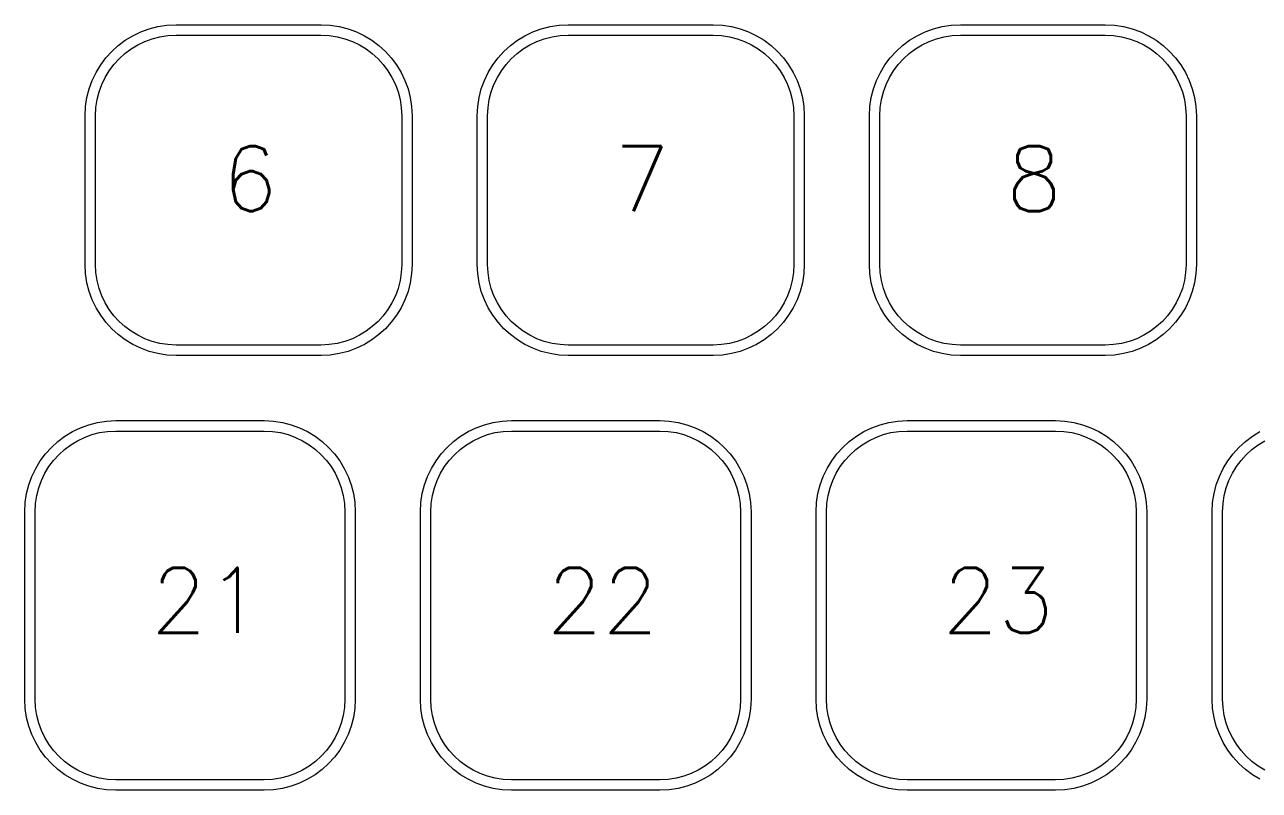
# Model space of a CAD drawing. Header units: millimetres. Extents: x 1461 to 1900, y 363 to 677.
# Drawn here: x 1660.39 to 1707.81, y 604.51 to 633.92 of the extents above; entities that cross this region are included whole.
import ezdxf

# ---------------------------------------------------------------- set-up
doc = ezdxf.new("R2010")
doc.units = ezdxf.units.MM
doc.styles.get("Standard").update_dxf_attribs({"font": 'txt', "bigfont": 'gbcbig.shx'})

msp = doc.modelspace()

# ---------------------------------------------------------------- linework, layer by layer
at = {"color": 7, "lineweight": 0}
for p, q in [((1664.5419, 633.4942), (1664.8476, 633.6421)), ((1664.8476, 633.6421), (1665.1687, 633.7602)), ((1665.1687, 633.7602), (1665.5034, 633.8468)), ((1665.5034, 633.8468), (1665.8498, 633.9001)), ((1665.8498, 633.9001), (1666.2062, 633.9183)), ((1666.2062, 633.9183), (1671.7703, 633.9183)), ((1671.7703, 633.9183), (1672.1268, 633.9001)), ((1672.1268, 633.9001), (1672.4734, 633.8468)), ((1672.4734, 633.8468), (1672.8081, 633.7602)), ((1672.8081, 633.7602), (1673.1293, 633.6421)), ((1673.1293, 633.6421), (1673.4351, 633.4942)), ((1679.6055, 633.4942), (1679.9113, 633.6421)), ((1679.9113, 633.6421), (1680.2324, 633.7602)), ((1680.2324, 633.7602), (1680.567, 633.8468)), ((1680.567, 633.8468), (1680.9135, 633.9001)), ((1680.9135, 633.9001), (1681.2699, 633.9183)), ((1681.2699, 633.9183), (1686.8339, 633.9183)), ((1686.8339, 633.9183), (1687.1905, 633.9001)), ((1687.1905, 633.9001), (1687.5371, 633.8468)), ((1687.5371, 633.8468), (1687.8718, 633.7602)), ((1687.8718, 633.7602), (1688.193, 633.6421)), ((1688.193, 633.6421), (1688.4988, 633.4942)), ((1694.6692, 633.4942), (1694.9749, 633.6421)), ((1694.9749, 633.6421), (1695.296, 633.7602)), ((1695.296, 633.7602), (1695.6307, 633.8468)), ((1695.6307, 633.8468), (1695.9771, 633.9001)), ((1695.9771, 633.9001), (1696.3336, 633.9183)), ((1696.3336, 633.9183), (1701.8976, 633.9183)), ((1701.8976, 633.9183), (1702.2541, 633.9001)), ((1702.2541, 633.9001), (1702.6007, 633.8468)), ((1702.6007, 633.8468), (1702.9355, 633.7602)), ((1702.9355, 633.7602), (1703.2567, 633.6421)), ((1703.2567, 633.6421), (1703.5625, 633.4942)), ((1663.9837, 633.1164), (1664.2533, 633.3184)), ((1664.2533, 633.3184), (1664.5419, 633.4942)), ((1664.4743, 632.988), (1664.7299, 633.1435)), ((1664.7299, 633.1435), (1665.0007, 633.2742)), ((1665.0007, 633.2742), (1665.2854, 633.3786)), ((1665.2854, 633.3786), (1665.5822, 633.4551)), ((1665.5822, 633.4551), (1665.8896, 633.5021)), ((1665.8896, 633.5021), (1666.2061, 633.5182)), ((1666.2061, 633.5182), (1671.7701, 633.5182)), ((1671.7701, 633.5182), (1672.0867, 633.5021)), ((1672.0867, 633.5021), (1672.3942, 633.4551)), ((1672.3942, 633.4551), (1672.6911, 633.3786)), ((1672.6911, 633.3786), (1672.9758, 633.2742)), ((1672.9758, 633.2742), (1673.2468, 633.1435)), ((1673.2468, 633.1435), (1673.5024, 632.988)), ((1673.4351, 633.4942), (1673.7238, 633.3184)), ((1673.7238, 633.3184), (1673.9934, 633.1164)), ((1679.0474, 633.1164), (1679.317, 633.3184)), ((1679.317, 633.3184), (1679.6055, 633.4942)), ((1679.538, 632.988), (1679.7935, 633.1435)), ((1679.7935, 633.1435), (1680.0644, 633.2742)), ((1680.0644, 633.2742), (1680.3491, 633.3786)), ((1680.3491, 633.3786), (1680.6459, 633.4551)), ((1680.6459, 633.4551), (1680.9533, 633.5021)), ((1680.9533, 633.5021), (1681.2698, 633.5182)), ((1681.2698, 633.5182), (1686.8338, 633.5182)), ((1686.8338, 633.5182), (1687.1503, 633.5021)), ((1687.1503, 633.5021), (1687.4579, 633.4551)), ((1687.4579, 633.4551), (1687.7548, 633.3786)), ((1687.7548, 633.3786), (1688.0395, 633.2742)), ((1688.0395, 633.2742), (1688.3105, 633.1435)), ((1688.3105, 633.1435), (1688.5661, 632.988)), ((1688.4988, 633.4942), (1688.7874, 633.3184)), ((1688.7874, 633.3184), (1689.0571, 633.1164)), ((1694.111, 633.1164), (1694.3806, 633.3184)), ((1694.3806, 633.3184), (1694.6692, 633.4942)), ((1694.6016, 632.988), (1694.8572, 633.1435)), ((1694.8572, 633.1435), (1695.1281, 633.2742)), ((1695.1281, 633.2742), (1695.4127, 633.3786)), ((1695.4127, 633.3786), (1695.7096, 633.4551)), ((1695.7096, 633.4551), (1696.017, 633.5021)), ((1696.017, 633.5021), (1696.3335, 633.5182)), ((1696.3335, 633.5182), (1701.8975, 633.5182)), ((1701.8975, 633.5182), (1702.214, 633.5021)), ((1702.214, 633.5021), (1702.5215, 633.4551)), ((1702.5215, 633.4551), (1702.8184, 633.3786)), ((1702.8184, 633.3786), (1703.1032, 633.2742)), ((1703.1032, 633.2742), (1703.3741, 633.1435)), ((1703.3741, 633.1435), (1703.6298, 632.988)), ((1703.5625, 633.4942), (1703.8511, 633.3184)), ((1703.8511, 633.3184), (1704.1207, 633.1164)), ((1663.5085, 632.6412), (1663.7348, 632.8901)), ((1663.7348, 632.8901), (1663.9837, 633.1164)), ((1664.0154, 632.6092), (1664.2356, 632.8094)), ((1664.2356, 632.8094), (1664.4743, 632.988)), ((1673.5024, 632.988), (1673.7412, 632.8094)), ((1673.7412, 632.8094), (1673.9615, 632.6092)), ((1673.9934, 633.1164), (1674.2423, 632.8901)), ((1674.2423, 632.8901), (1674.4686, 632.6412)), ((1678.5722, 632.6412), (1678.7985, 632.8901)), ((1678.7985, 632.8901), (1679.0474, 633.1164)), ((1679.0791, 632.6092), (1679.2993, 632.8094)), ((1679.2993, 632.8094), (1679.538, 632.988)), ((1688.5661, 632.988), (1688.8049, 632.8094)), ((1688.8049, 632.8094), (1689.0252, 632.6092)), ((1689.0571, 633.1164), (1689.306, 632.8901)), ((1689.306, 632.8901), (1689.5323, 632.6412)), ((1693.6358, 632.6412), (1693.8621, 632.8901)), ((1693.8621, 632.8901), (1694.111, 633.1164)), ((1694.1428, 632.6092), (1694.363, 632.8094)), ((1694.363, 632.8094), (1694.6016, 632.988)), ((1703.6298, 632.988), (1703.8686, 632.8094)), ((1703.8686, 632.8094), (1704.0888, 632.6092)), ((1704.1207, 633.1164), (1704.3696, 632.8901)), ((1704.3696, 632.8901), (1704.596, 632.6412)), ((1663.1308, 632.083), (1663.3066, 632.3716)), ((1663.3066, 632.3716), (1663.5085, 632.6412)), ((1663.6366, 632.1503), (1663.8152, 632.389)), ((1663.8152, 632.389), (1664.0154, 632.6092)), ((1673.9615, 632.6092), (1674.1617, 632.389)), ((1674.1617, 632.389), (1674.3404, 632.1503)), ((1674.4686, 632.6412), (1674.6706, 632.3716)), ((1674.6706, 632.3716), (1674.8464, 632.083)), ((1678.1944, 632.083), (1678.3702, 632.3716)), ((1678.3702, 632.3716), (1678.5722, 632.6412)), ((1678.7003, 632.1503), (1678.8789, 632.389)), ((1678.8789, 632.389), (1679.0791, 632.6092)), ((1689.0252, 632.6092), (1689.2254, 632.389)), ((1689.2254, 632.389), (1689.4041, 632.1503)), ((1689.5323, 632.6412), (1689.7343, 632.3716)), ((1689.7343, 632.3716), (1689.9101, 632.083)), ((1693.2581, 632.083), (1693.4339, 632.3716)), ((1693.4339, 632.3716), (1693.6358, 632.6412)), ((1693.764, 632.1503), (1693.9426, 632.389)), ((1693.9426, 632.389), (1694.1428, 632.6092)), ((1704.0888, 632.6092), (1704.2891, 632.389)), ((1704.2891, 632.389), (1704.4678, 632.1503)), ((1704.596, 632.6412), (1704.7979, 632.3716)), ((1704.7979, 632.3716), (1704.9738, 632.083)), ((1662.8647, 631.4561), (1662.9829, 631.7772)), ((1662.9829, 631.7772), (1663.1308, 632.083)), ((1663.3505, 631.6237), (1663.4812, 631.8947)), ((1663.4812, 631.8947), (1663.6366, 632.1503)), ((1674.3404, 632.1503), (1674.4959, 631.8947)), ((1674.4959, 631.8947), (1674.6266, 631.6237)), ((1674.8464, 632.083), (1674.9943, 631.7772)), ((1674.9943, 631.7772), (1675.1125, 631.4561)), ((1677.9284, 631.4561), (1678.0466, 631.7772)), ((1678.0466, 631.7772), (1678.1944, 632.083)), ((1678.4142, 631.6237), (1678.5449, 631.8947)), ((1678.5449, 631.8947), (1678.7003, 632.1503)), ((1689.4041, 632.1503), (1689.5596, 631.8947)), ((1689.5596, 631.8947), (1689.6903, 631.6237)), ((1689.9101, 632.083), (1690.058, 631.7772)), ((1690.058, 631.7772), (1690.1761, 631.4561)), ((1692.9921, 631.4561), (1693.1102, 631.7772)), ((1693.1102, 631.7772), (1693.2581, 632.083)), ((1693.4779, 631.6237), (1693.6086, 631.8947)), ((1693.6086, 631.8947), (1693.764, 632.1503)), ((1704.4678, 632.1503), (1704.6233, 631.8947)), ((1704.6233, 631.8947), (1704.754, 631.6237)), ((1704.9738, 632.083), (1705.1217, 631.7772)), ((1705.1217, 631.7772), (1705.2398, 631.4561)), ((1662.7781, 631.1214), (1662.8647, 631.4561)), ((1663.1697, 631.0422), (1663.2462, 631.3391)), ((1663.2462, 631.3391), (1663.3505, 631.6237)), ((1674.6266, 631.6237), (1674.731, 631.3391)), ((1674.731, 631.3391), (1674.8076, 631.0422)), ((1675.1125, 631.4561), (1675.1991, 631.1214)), ((1677.8418, 631.1214), (1677.9284, 631.4561)), ((1678.2334, 631.0422), (1678.3099, 631.3391)), ((1678.3099, 631.3391), (1678.4142, 631.6237)), ((1689.6903, 631.6237), (1689.7947, 631.3391)), ((1689.7947, 631.3391), (1689.8713, 631.0422)), ((1690.1761, 631.4561), (1690.2628, 631.1214)), ((1692.9055, 631.1214), (1692.9921, 631.4561)), ((1693.297, 631.0422), (1693.3735, 631.3391)), ((1693.3735, 631.3391), (1693.4779, 631.6237)), ((1704.754, 631.6237), (1704.8584, 631.3391)), ((1704.8584, 631.3391), (1704.9349, 631.0422)), ((1705.2398, 631.4561), (1705.3264, 631.1214)), ((1662.7067, 630.4184), (1662.7249, 630.7749)), ((1662.7249, 630.7749), (1662.7781, 631.1214)), ((1663.1226, 630.7348), (1663.1697, 631.0422)), ((1674.8076, 631.0422), (1674.8546, 630.7348)), ((1675.1991, 631.1214), (1675.2524, 630.7749)), ((1675.2524, 630.7749), (1675.2705, 630.4184)), ((1677.7704, 630.4184), (1677.7885, 630.7749)), ((1677.7885, 630.7749), (1677.8418, 631.1214)), ((1678.1863, 630.7348), (1678.2334, 631.0422)), ((1689.8713, 631.0422), (1689.9183, 630.7348)), ((1690.2628, 631.1214), (1690.316, 630.7749)), ((1690.316, 630.7749), (1690.3342, 630.4184)), ((1692.834, 630.4184), (1692.8522, 630.7749)), ((1692.8522, 630.7749), (1692.9055, 631.1214)), ((1693.25, 630.7348), (1693.297, 631.0422)), ((1704.9349, 631.0422), (1704.982, 630.7348)), ((1705.3264, 631.1214), (1705.3797, 630.7749)), ((1705.3797, 630.7749), (1705.3978, 630.4184)), ((1662.7067, 624.7125), (1662.7067, 630.4184)), ((1663.1066, 630.4183), (1663.1226, 630.7348)), ((1663.1066, 624.7125), (1663.1066, 630.4183)), ((1674.8546, 630.7348), (1674.8707, 630.4183)), ((1674.8707, 630.4183), (1674.8707, 624.7125)), ((1675.2705, 630.4184), (1675.2705, 624.7125)), ((1677.7704, 624.7125), (1677.7704, 630.4184)), ((1678.1703, 630.4183), (1678.1863, 630.7348)), ((1678.1703, 624.7125), (1678.1703, 630.4183)), ((1689.9183, 630.7348), (1689.9344, 630.4183)), ((1689.9344, 630.4183), (1689.9344, 624.7125)), ((1690.3342, 630.4184), (1690.3342, 624.7125)), ((1692.834, 624.7125), (1692.834, 630.4184)), ((1693.234, 630.4183), (1693.25, 630.7348)), ((1693.234, 624.7125), (1693.234, 630.4183)), ((1704.982, 630.7348), (1704.998, 630.4183)), ((1704.998, 630.4183), (1704.998, 624.7125)), ((1705.3978, 630.4184), (1705.3978, 624.7125)), ((1662.7249, 624.356), (1662.7067, 624.7125)), ((1663.1226, 624.396), (1663.1066, 624.7125)), ((1674.8707, 624.7125), (1674.8546, 624.396)), ((1675.2705, 624.7125), (1675.2524, 624.356)), ((1677.7885, 624.356), (1677.7704, 624.7125)), ((1678.1863, 624.396), (1678.1703, 624.7125)), ((1689.9344, 624.7125), (1689.9183, 624.396)), ((1690.3342, 624.7125), (1690.316, 624.356)), ((1692.8522, 624.356), (1692.834, 624.7125)), ((1693.25, 624.396), (1693.234, 624.7125)), ((1704.998, 624.7125), (1704.982, 624.396)), ((1705.3978, 624.7125), (1705.3797, 624.356)), ((1662.7781, 624.0095), (1662.7249, 624.356)), ((1663.1697, 624.0886), (1663.1226, 624.396)), ((1674.8546, 624.396), (1674.8076, 624.0886)), ((1675.2524, 624.356), (1675.1991, 624.0095)), ((1677.8418, 624.0095), (1677.7885, 624.356)), ((1678.2334, 624.0886), (1678.1863, 624.396)), ((1689.9183, 624.396), (1689.8713, 624.0886)), ((1690.316, 624.356), (1690.2628, 624.0095)), ((1692.9055, 624.0095), (1692.8522, 624.356)), ((1693.297, 624.0886), (1693.25, 624.396)), ((1704.982, 624.396), (1704.9349, 624.0886)), ((1705.3797, 624.356), (1705.3264, 624.0095)), ((1662.8647, 623.6748), (1662.7781, 624.0095)), ((1662.9829, 623.3537), (1662.8647, 623.6748)), ((1663.2462, 623.7917), (1663.1697, 624.0886)), ((1663.3505, 623.5071), (1663.2462, 623.7917)), ((1674.731, 623.7917), (1674.6266, 623.5071)), ((1674.8076, 624.0886), (1674.731, 623.7917)), ((1675.1125, 623.6748), (1674.9943, 623.3537)), ((1675.1991, 624.0095), (1675.1125, 623.6748)), ((1677.9284, 623.6748), (1677.8418, 624.0095)), ((1678.0466, 623.3537), (1677.9284, 623.6748)), ((1678.3099, 623.7917), (1678.2334, 624.0886)), ((1678.4142, 623.5071), (1678.3099, 623.7917)), ((1689.7947, 623.7917), (1689.6903, 623.5071)), ((1689.8713, 624.0886), (1689.7947, 623.7917)), ((1690.1761, 623.6748), (1690.058, 623.3537)), ((1690.2628, 624.0095), (1690.1761, 623.6748)), ((1692.9921, 623.6748), (1692.9055, 624.0095)), ((1693.1102, 623.3537), (1692.9921, 623.6748)), ((1693.3735, 623.7917), (1693.297, 624.0886)), ((1693.4779, 623.5071), (1693.3735, 623.7917)), ((1704.8584, 623.7917), (1704.754, 623.5071)), ((1704.9349, 624.0886), (1704.8584, 623.7917)), ((1705.2398, 623.6748), (1705.1217, 623.3537)), ((1705.3264, 624.0095), (1705.2398, 623.6748)), ((1663.1308, 623.0479), (1662.9829, 623.3537)), ((1663.4812, 623.2362), (1663.3505, 623.5071)), ((1663.6366, 622.9806), (1663.4812, 623.2362)), ((1674.4959, 623.2362), (1674.3404, 622.9806)), ((1674.6266, 623.5071), (1674.4959, 623.2362)), ((1674.9943, 623.3537), (1674.8464, 623.0479)), ((1678.1944, 623.0479), (1678.0466, 623.3537)), ((1678.5449, 623.2362), (1678.4142, 623.5071)), ((1678.7003, 622.9806), (1678.5449, 623.2362)), ((1689.5596, 623.2362), (1689.4041, 622.9806)), ((1689.6903, 623.5071), (1689.5596, 623.2362)), ((1690.058, 623.3537), (1689.9101, 623.0479)), ((1693.2581, 623.0479), (1693.1102, 623.3537)), ((1693.6086, 623.2362), (1693.4779, 623.5071)), ((1693.764, 622.9806), (1693.6086, 623.2362)), ((1704.6233, 623.2362), (1704.4678, 622.9806)), ((1704.754, 623.5071), (1704.6233, 623.2362)), ((1705.1217, 623.3537), (1704.9738, 623.0479)), ((1663.3066, 622.7593), (1663.1308, 623.0479)), ((1663.5085, 622.4897), (1663.3066, 622.7593)), ((1663.8152, 622.7419), (1663.6366, 622.9806)), ((1664.0154, 622.5216), (1663.8152, 622.7419)), ((1674.1617, 622.7419), (1673.9615, 622.5216)), ((1674.3404, 622.9806), (1674.1617, 622.7419)), ((1674.6706, 622.7593), (1674.4686, 622.4897)), ((1674.8464, 623.0479), (1674.6706, 622.7593)), ((1678.3702, 622.7593), (1678.1944, 623.0479)), ((1678.5722, 622.4897), (1678.3702, 622.7593)), ((1678.8789, 622.7419), (1678.7003, 622.9806)), ((1679.0791, 622.5216), (1678.8789, 622.7419)), ((1689.2254, 622.7419), (1689.0252, 622.5216)), ((1689.4041, 622.9806), (1689.2254, 622.7419)), ((1689.7343, 622.7593), (1689.5323, 622.4897)), ((1689.9101, 623.0479), (1689.7343, 622.7593)), ((1693.4339, 622.7593), (1693.2581, 623.0479)), ((1693.6358, 622.4897), (1693.4339, 622.7593)), ((1693.9426, 622.7419), (1693.764, 622.9806)), ((1694.1428, 622.5216), (1693.9426, 622.7419)), ((1704.2891, 622.7419), (1704.0888, 622.5216)), ((1704.4678, 622.9806), (1704.2891, 622.7419)), ((1704.7979, 622.7593), (1704.596, 622.4897)), ((1704.9738, 623.0479), (1704.7979, 622.7593)), ((1663.7348, 622.2408), (1663.5085, 622.4897)), ((1663.9837, 622.0145), (1663.7348, 622.2408)), ((1664.2356, 622.3214), (1664.0154, 622.5216)), ((1664.4743, 622.1428), (1664.2356, 622.3214)), ((1673.7412, 622.3214), (1673.5024, 622.1428)), ((1673.9615, 622.5216), (1673.7412, 622.3214)), ((1674.2423, 622.2408), (1673.9934, 622.0145)), ((1674.4686, 622.4897), (1674.2423, 622.2408)), ((1678.7985, 622.2408), (1678.5722, 622.4897)), ((1679.0474, 622.0145), (1678.7985, 622.2408)), ((1679.2993, 622.3214), (1679.0791, 622.5216)), ((1679.538, 622.1428), (1679.2993, 622.3214)), ((1688.8049, 622.3214), (1688.5661, 622.1428)), ((1689.0252, 622.5216), (1688.8049, 622.3214)), ((1689.306, 622.2408), (1689.0571, 622.0145)), ((1689.5323, 622.4897), (1689.306, 622.2408)), ((1693.8621, 622.2408), (1693.6358, 622.4897)), ((1694.111, 622.0145), (1693.8621, 622.2408)), ((1694.363, 622.3214), (1694.1428, 622.5216)), ((1694.6016, 622.1428), (1694.363, 622.3214)), ((1703.8686, 622.3214), (1703.6298, 622.1428)), ((1704.0888, 622.5216), (1703.8686, 622.3214)), ((1704.3696, 622.2408), (1704.1207, 622.0145)), ((1704.596, 622.4897), (1704.3696, 622.2408)), ((1664.2533, 621.8125), (1663.9837, 622.0145)), ((1664.5419, 621.6367), (1664.2533, 621.8125)), ((1664.7299, 621.9873), (1664.4743, 622.1428)), ((1665.0007, 621.8566), (1664.7299, 621.9873)), ((1665.2854, 621.7522), (1665.0007, 621.8566)), ((1665.5822, 621.6757), (1665.2854, 621.7522)), ((1672.6911, 621.7522), (1672.3942, 621.6757)), ((1672.9758, 621.8566), (1672.6911, 621.7522)), ((1673.2468, 621.9873), (1672.9758, 621.8566)), ((1673.5024, 622.1428), (1673.2468, 621.9873)), ((1673.7238, 621.8125), (1673.4351, 621.6367)), ((1673.9934, 622.0145), (1673.7238, 621.8125)), ((1679.317, 621.8125), (1679.0474, 622.0145)), ((1679.6055, 621.6367), (1679.317, 621.8125)), ((1679.7935, 621.9873), (1679.538, 622.1428)), ((1680.0644, 621.8566), (1679.7935, 621.9873)), ((1680.3491, 621.7522), (1680.0644, 621.8566)), ((1680.6459, 621.6757), (1680.3491, 621.7522)), ((1687.7548, 621.7522), (1687.4579, 621.6757)), ((1688.0395, 621.8566), (1687.7548, 621.7522)), ((1688.3105, 621.9873), (1688.0395, 621.8566)), ((1688.5661, 622.1428), (1688.3105, 621.9873)), ((1688.7874, 621.8125), (1688.4988, 621.6367)), ((1689.0571, 622.0145), (1688.7874, 621.8125)), ((1694.3806, 621.8125), (1694.111, 622.0145)), ((1694.6692, 621.6367), (1694.3806, 621.8125)), ((1694.8572, 621.9873), (1694.6016, 622.1428)), ((1695.1281, 621.8566), (1694.8572, 621.9873)), ((1695.4127, 621.7522), (1695.1281, 621.8566)), ((1695.7096, 621.6757), (1695.4127, 621.7522)), ((1702.8184, 621.7522), (1702.5215, 621.6757)), ((1703.1032, 621.8566), (1702.8184, 621.7522)), ((1703.3741, 621.9873), (1703.1032, 621.8566)), ((1703.6298, 622.1428), (1703.3741, 621.9873)), ((1703.8511, 621.8125), (1703.5625, 621.6367)), ((1704.1207, 622.0145), (1703.8511, 621.8125)), ((1664.8476, 621.4888), (1664.5419, 621.6367)), ((1665.1687, 621.3707), (1664.8476, 621.4888)), ((1665.5034, 621.2841), (1665.1687, 621.3707)), ((1665.8498, 621.2308), (1665.5034, 621.2841)), ((1665.8896, 621.6287), (1665.5822, 621.6757)), ((1666.2061, 621.6126), (1665.8896, 621.6287)), ((1671.7701, 621.6126), (1666.2061, 621.6126)), ((1672.0867, 621.6287), (1671.7701, 621.6126)), ((1672.3942, 621.6757), (1672.0867, 621.6287)), ((1672.4734, 621.2841), (1672.1268, 621.2308)), ((1672.8081, 621.3707), (1672.4734, 621.2841)), ((1673.1293, 621.4888), (1672.8081, 621.3707)), ((1673.4351, 621.6367), (1673.1293, 621.4888)), ((1679.9113, 621.4888), (1679.6055, 621.6367)), ((1680.2324, 621.3707), (1679.9113, 621.4888)), ((1680.567, 621.2841), (1680.2324, 621.3707)), ((1680.9135, 621.2308), (1680.567, 621.2841)), ((1680.9533, 621.6287), (1680.6459, 621.6757)), ((1681.2698, 621.6126), (1680.9533, 621.6287)), ((1686.8338, 621.6126), (1681.2698, 621.6126)), ((1687.1503, 621.6287), (1686.8338, 621.6126)), ((1687.4579, 621.6757), (1687.1503, 621.6287)), ((1687.5371, 621.2841), (1687.1905, 621.2308)), ((1687.8718, 621.3707), (1687.5371, 621.2841)), ((1688.193, 621.4888), (1687.8718, 621.3707)), ((1688.4988, 621.6367), (1688.193, 621.4888)), ((1694.9749, 621.4888), (1694.6692, 621.6367)), ((1695.296, 621.3707), (1694.9749, 621.4888)), ((1695.6307, 621.2841), (1695.296, 621.3707)), ((1695.9771, 621.2308), (1695.6307, 621.2841)), ((1696.017, 621.6287), (1695.7096, 621.6757)), ((1696.3335, 621.6126), (1696.017, 621.6287)), ((1701.8975, 621.6126), (1696.3335, 621.6126)), ((1702.214, 621.6287), (1701.8975, 621.6126)), ((1702.5215, 621.6757), (1702.214, 621.6287)), ((1702.6007, 621.2841), (1702.2541, 621.2308)), ((1702.9355, 621.3707), (1702.6007, 621.2841)), ((1703.2567, 621.4888), (1702.9355, 621.3707)), ((1703.5625, 621.6367), (1703.2567, 621.4888)), ((1666.2062, 621.2126), (1665.8498, 621.2308)), ((1671.7703, 621.2126), (1666.2062, 621.2126)), ((1672.1268, 621.2308), (1671.7703, 621.2126)), ((1681.2699, 621.2126), (1680.9135, 621.2308)), ((1686.8339, 621.2126), (1681.2699, 621.2126)), ((1687.1905, 621.2308), (1686.8339, 621.2126)), ((1696.3336, 621.2126), (1695.9771, 621.2308)), ((1701.8976, 621.2126), (1696.3336, 621.2126)), ((1702.2541, 621.2308), (1701.8976, 621.2126)), ((1662.2235, 618.2881), (1662.5292, 618.436)), ((1662.5292, 618.436), (1662.8504, 618.5542)), ((1662.8504, 618.5542), (1663.1851, 618.6408)), ((1663.1851, 618.6408), (1663.5316, 618.694)), ((1663.5316, 618.694), (1663.8881, 618.7122)), ((1663.8881, 618.7122), (1669.5879, 618.7122)), ((1669.5879, 618.7122), (1669.9444, 618.694)), ((1669.9444, 618.694), (1670.2909, 618.6408)), ((1670.2909, 618.6408), (1670.6257, 618.5542)), ((1670.6257, 618.5542), (1670.9468, 618.436)), ((1670.9468, 618.436), (1671.2526, 618.2881)), ((1677.4236, 618.2881), (1677.7294, 618.436)), ((1677.7294, 618.436), (1678.0505, 618.5542)), ((1678.0505, 618.5542), (1678.3852, 618.6408)), ((1678.3852, 618.6408), (1678.7317, 618.694)), ((1678.7317, 618.694), (1679.0882, 618.7122)), ((1679.0882, 618.7122), (1684.7881, 618.7122)), ((1684.7881, 618.7122), (1685.1446, 618.694)), ((1685.1446, 618.694), (1685.4911, 618.6408)), ((1685.4911, 618.6408), (1685.8258, 618.5542)), ((1685.8258, 618.5542), (1686.1469, 618.436)), ((1686.1469, 618.436), (1686.4527, 618.2881)), ((1692.623, 618.2881), (1692.9288, 618.436)), ((1692.9288, 618.436), (1693.2499, 618.5542)), ((1693.2499, 618.5542), (1693.5846, 618.6408)), ((1693.5846, 618.6408), (1693.9311, 618.694)), ((1693.9311, 618.694), (1694.2876, 618.7122)), ((1694.2876, 618.7122), (1699.9878, 618.7122)), ((1699.9878, 618.7122), (1700.3443, 618.694)), ((1700.3443, 618.694), (1700.6908, 618.6408)), ((1700.6908, 618.6408), (1701.0255, 618.5542)), ((1701.0255, 618.5542), (1701.3467, 618.436)), ((1701.3467, 618.436), (1701.6525, 618.2881)), ((1661.6652, 617.9103), (1661.9349, 618.1123)), ((1661.9349, 618.1123), (1662.2235, 618.2881)), ((1662.4117, 617.9374), (1662.6826, 618.0681)), ((1662.6826, 618.0681), (1662.9673, 618.1725)), ((1662.9673, 618.1725), (1663.2641, 618.249)), ((1663.2641, 618.249), (1663.5716, 618.2961)), ((1663.5716, 618.2961), (1663.8881, 618.3121)), ((1663.8881, 618.3121), (1669.5879, 618.3121)), ((1669.5879, 618.3121), (1669.9044, 618.2961)), ((1669.9044, 618.2961), (1670.2118, 618.249)), ((1670.2118, 618.249), (1670.5087, 618.1725)), ((1670.5087, 618.1725), (1670.7933, 618.0681)), ((1670.7933, 618.0681), (1671.0642, 617.9374)), ((1671.2526, 618.2881), (1671.5412, 618.1123)), ((1671.5412, 618.1123), (1671.8108, 617.9103)), ((1676.8654, 617.9103), (1677.135, 618.1123)), ((1677.135, 618.1123), (1677.4236, 618.2881)), ((1677.6118, 617.9374), (1677.8827, 618.0681)), ((1677.8827, 618.0681), (1678.1674, 618.1725)), ((1678.1674, 618.1725), (1678.4642, 618.249)), ((1678.4642, 618.249), (1678.7717, 618.2961)), ((1678.7717, 618.2961), (1679.0882, 618.3121)), ((1679.0882, 618.3121), (1684.788, 618.3121)), ((1684.788, 618.3121), (1685.1045, 618.2961)), ((1685.1045, 618.2961), (1685.4119, 618.249)), ((1685.4119, 618.249), (1685.7088, 618.1725)), ((1685.7088, 618.1725), (1685.9934, 618.0681)), ((1685.9934, 618.0681), (1686.2643, 617.9374)), ((1686.4527, 618.2881), (1686.7413, 618.1123)), ((1686.7413, 618.1123), (1687.0109, 617.9103)), ((1692.0648, 617.9103), (1692.3344, 618.1123)), ((1692.3344, 618.1123), (1692.623, 618.2881)), ((1692.8113, 617.9374), (1693.0822, 618.0681)), ((1693.0822, 618.0681), (1693.3668, 618.1725)), ((1693.3668, 618.1725), (1693.6637, 618.249)), ((1693.6637, 618.249), (1693.9711, 618.2961)), ((1693.9711, 618.2961), (1694.2876, 618.3121)), ((1694.2876, 618.3121), (1699.9878, 618.3121)), ((1699.9878, 618.3121), (1700.3043, 618.2961)), ((1700.3043, 618.2961), (1700.6117, 618.249)), ((1700.6117, 618.249), (1700.9086, 618.1725)), ((1700.9086, 618.1725), (1701.1932, 618.0681)), ((1701.1932, 618.0681), (1701.4641, 617.9374)), ((1701.6525, 618.2881), (1701.9411, 618.1123)), ((1701.9411, 618.1123), (1702.2107, 617.9103)), ((1707.2805, 617.9103), (1707.5501, 618.1123)), ((1707.5501, 618.1123), (1707.8387, 618.2881)), ((1661.1901, 617.4352), (1661.4164, 617.684)), ((1661.4164, 617.684), (1661.6652, 617.9103)), ((1661.6972, 617.4031), (1661.9174, 617.6034)), ((1661.9174, 617.6034), (1662.1561, 617.782)), ((1662.1561, 617.782), (1662.4117, 617.9374)), ((1671.0642, 617.9374), (1671.3198, 617.782)), ((1671.3198, 617.782), (1671.5585, 617.6034)), ((1671.5585, 617.6034), (1671.7788, 617.4031)), ((1671.8108, 617.9103), (1672.0597, 617.684)), ((1672.0597, 617.684), (1672.286, 617.4352)), ((1676.3902, 617.4352), (1676.6165, 617.684)), ((1676.6165, 617.684), (1676.8654, 617.9103)), ((1676.8973, 617.4031), (1677.1175, 617.6034)), ((1677.1175, 617.6034), (1677.3562, 617.782)), ((1677.3562, 617.782), (1677.6118, 617.9374)), ((1686.2643, 617.9374), (1686.5199, 617.782)), ((1686.5199, 617.782), (1686.7586, 617.6034)), ((1686.7586, 617.6034), (1686.9789, 617.4031)), ((1687.0109, 617.9103), (1687.2598, 617.684)), ((1687.2598, 617.684), (1687.4861, 617.4352)), ((1691.5896, 617.4352), (1691.8159, 617.684)), ((1691.8159, 617.684), (1692.0648, 617.9103)), ((1692.0967, 617.4031), (1692.317, 617.6034)), ((1692.317, 617.6034), (1692.5557, 617.782)), ((1692.5557, 617.782), (1692.8113, 617.9374)), ((1701.4641, 617.9374), (1701.7197, 617.782)), ((1701.7197, 617.782), (1701.9584, 617.6034)), ((1701.9584, 617.6034), (1702.1787, 617.4031)), ((1702.2107, 617.9103), (1702.4596, 617.684)), ((1702.4596, 617.684), (1702.6859, 617.4352)), ((1706.8053, 617.4352), (1707.0316, 617.684)), ((1707.0316, 617.684), (1707.2805, 617.9103)), ((1707.3123, 617.4031), (1707.5326, 617.6034)), ((1707.5326, 617.6034), (1707.7712, 617.782)), ((1707.7712, 617.782), (1708.0268, 617.9374)), ((1660.8123, 616.8769), (1660.9881, 617.1655)), ((1660.9881, 617.1655), (1661.1901, 617.4352)), ((1661.3184, 616.9442), (1661.497, 617.1829)), ((1661.497, 617.1829), (1661.6972, 617.4031)), ((1671.7788, 617.4031), (1671.979, 617.1829)), ((1671.979, 617.1829), (1672.1576, 616.9442)), ((1672.286, 617.4352), (1672.488, 617.1655)), ((1672.488, 617.1655), (1672.6638, 616.8769)), ((1676.0124, 616.8769), (1676.1882, 617.1655)), ((1676.1882, 617.1655), (1676.3902, 617.4352)), ((1676.5185, 616.9442), (1676.6971, 617.1829)), ((1676.6971, 617.1829), (1676.8973, 617.4031)), ((1686.9789, 617.4031), (1687.1791, 617.1829)), ((1687.1791, 617.1829), (1687.3577, 616.9442)), ((1687.4861, 617.4352), (1687.6881, 617.1655)), ((1687.6881, 617.1655), (1687.8639, 616.8769)), ((1691.2118, 616.8769), (1691.3876, 617.1655)), ((1691.3876, 617.1655), (1691.5896, 617.4352)), ((1691.7179, 616.9442), (1691.8965, 617.1829)), ((1691.8965, 617.1829), (1692.0967, 617.4031)), ((1702.1787, 617.4031), (1702.3789, 617.1829)), ((1702.3789, 617.1829), (1702.5575, 616.9442)), ((1702.6859, 617.4352), (1702.8878, 617.1655)), ((1702.8878, 617.1655), (1703.0637, 616.8769)), ((1706.4276, 616.8769), (1706.6034, 617.1655)), ((1706.6034, 617.1655), (1706.8053, 617.4352)), ((1706.9336, 616.9442), (1707.1122, 617.1829)), ((1707.1122, 617.1829), (1707.3123, 617.4031)), ((1660.5463, 616.25), (1660.6644, 616.5712)), ((1660.6644, 616.5712), (1660.8123, 616.8769)), ((1661.0322, 616.4177), (1661.1629, 616.6886)), ((1661.1629, 616.6886), (1661.3184, 616.9442)), ((1672.1576, 616.9442), (1672.3131, 616.6886)), ((1672.3131, 616.6886), (1672.4438, 616.4177)), ((1672.6638, 616.8769), (1672.8117, 616.5712)), ((1672.8117, 616.5712), (1672.9298, 616.25)), ((1675.7464, 616.25), (1675.8645, 616.5712)), ((1675.8645, 616.5712), (1676.0124, 616.8769)), ((1676.2323, 616.4177), (1676.363, 616.6886)), ((1676.363, 616.6886), (1676.5185, 616.9442)), ((1687.3577, 616.9442), (1687.5132, 616.6886)), ((1687.5132, 616.6886), (1687.6439, 616.4177)), ((1687.8639, 616.8769), (1688.0118, 616.5712)), ((1688.0118, 616.5712), (1688.1299, 616.25)), ((1690.9458, 616.25), (1691.0639, 616.5712)), ((1691.0639, 616.5712), (1691.2118, 616.8769)), ((1691.4317, 616.4177), (1691.5624, 616.6886)), ((1691.5624, 616.6886), (1691.7179, 616.9442)), ((1702.5575, 616.9442), (1702.7129, 616.6886)), ((1702.7129, 616.6886), (1702.8437, 616.4177)), ((1703.0637, 616.8769), (1703.2115, 616.5712)), ((1703.2115, 616.5712), (1703.3297, 616.25)), ((1706.1615, 616.25), (1706.2797, 616.5712)), ((1706.2797, 616.5712), (1706.4276, 616.8769)), ((1706.6475, 616.4177), (1706.7782, 616.6886)), ((1706.7782, 616.6886), (1706.9336, 616.9442)), ((1660.4596, 615.9153), (1660.5463, 616.25)), ((1660.8513, 615.8362), (1660.9278, 616.133)), ((1660.9278, 616.133), (1661.0322, 616.4177)), ((1672.4438, 616.4177), (1672.5482, 616.133)), ((1672.5482, 616.133), (1672.6247, 615.8362)), ((1672.9298, 616.25), (1673.0164, 615.9153)), ((1675.6598, 615.9153), (1675.7464, 616.25)), ((1676.0514, 615.8362), (1676.1279, 616.133)), ((1676.1279, 616.133), (1676.2323, 616.4177)), ((1687.6439, 616.4177), (1687.7483, 616.133)), ((1687.7483, 616.133), (1687.8248, 615.8362)), ((1688.1299, 616.25), (1688.2165, 615.9153)), ((1690.8592, 615.9153), (1690.9458, 616.25)), ((1691.2508, 615.8362), (1691.3274, 616.133)), ((1691.3274, 616.133), (1691.4317, 616.4177)), ((1702.8437, 616.4177), (1702.948, 616.133)), ((1702.948, 616.133), (1703.0246, 615.8362)), ((1703.3297, 616.25), (1703.4163, 615.9153)), ((1706.0749, 615.9153), (1706.1615, 616.25)), ((1706.4666, 615.8362), (1706.5431, 616.133)), ((1706.5431, 616.133), (1706.6475, 616.4177)), ((1660.4064, 615.5688), (1660.4596, 615.9153)), ((1660.8043, 615.5287), (1660.8513, 615.8362)), ((1672.6247, 615.8362), (1672.6717, 615.5287)), ((1673.0164, 615.9153), (1673.0697, 615.5688)), ((1675.6065, 615.5688), (1675.6598, 615.9153)), ((1676.0044, 615.5287), (1676.0514, 615.8362)), ((1687.8248, 615.8362), (1687.8718, 615.5287)), ((1688.2165, 615.9153), (1688.2698, 615.5688)), ((1690.8059, 615.5688), (1690.8592, 615.9153)), ((1691.2038, 615.5287), (1691.2508, 615.8362)), ((1703.0246, 615.8362), (1703.0716, 615.5287)), ((1703.4163, 615.9153), (1703.4696, 615.5688)), ((1706.0217, 615.5688), (1706.0749, 615.9153)), ((1706.4196, 615.5287), (1706.4666, 615.8362)), ((1660.3882, 615.2123), (1660.4064, 615.5688)), ((1660.3882, 608.0121), (1660.3882, 615.2123)), ((1660.7882, 615.2123), (1660.8043, 615.5287)), ((1660.7882, 608.0121), (1660.7882, 615.2123)), ((1672.6717, 615.5287), (1672.6878, 615.2123)), ((1672.6878, 615.2123), (1672.6878, 608.0121)), ((1673.0697, 615.5688), (1673.0878, 615.2123)), ((1673.0878, 615.2123), (1673.0878, 608.0121)), ((1675.5883, 615.2123), (1675.6065, 615.5688)), ((1675.5883, 608.0121), (1675.5883, 615.2123)), ((1675.9883, 615.2123), (1676.0044, 615.5287)), ((1675.9883, 608.0121), (1675.9883, 615.2123)), ((1687.8718, 615.5287), (1687.8879, 615.2123)), ((1687.8879, 615.2123), (1687.8879, 608.0121)), ((1688.2698, 615.5688), (1688.288, 615.2123)), ((1688.288, 615.2123), (1688.288, 608.0121)), ((1690.7877, 615.2123), (1690.8059, 615.5688)), ((1690.7877, 608.0121), (1690.7877, 615.2123)), ((1691.1877, 615.2123), (1691.2038, 615.5287)), ((1691.1877, 608.0121), (1691.1877, 615.2123)), ((1703.0716, 615.5287), (1703.0876, 615.2123)), ((1703.0876, 615.2123), (1703.0876, 608.0121)), ((1703.4696, 615.5688), (1703.4877, 615.2123)), ((1703.4877, 615.2123), (1703.4877, 608.0121)), ((1706.0035, 615.2123), (1706.0217, 615.5688)), ((1706.0035, 608.0121), (1706.0035, 615.2123)), ((1706.4035, 615.2123), (1706.4196, 615.5287)), ((1706.4035, 608.0121), (1706.4035, 615.2123)), ((1660.4064, 607.6556), (1660.3882, 608.0121)), ((1660.8043, 607.6956), (1660.7882, 608.0121)), ((1672.6878, 608.0121), (1672.6717, 607.6956)), ((1673.0878, 608.0121), (1673.0697, 607.6556)), ((1675.6065, 607.6556), (1675.5883, 608.0121)), ((1676.0044, 607.6956), (1675.9883, 608.0121)), ((1687.8879, 608.0121), (1687.8718, 607.6956)), ((1688.288, 608.0121), (1688.2698, 607.6556)), ((1690.8059, 607.6556), (1690.7877, 608.0121)), ((1691.2038, 607.6956), (1691.1877, 608.0121)), ((1703.0876, 608.0121), (1703.0716, 607.6956)), ((1703.4877, 608.0121), (1703.4696, 607.6556)), ((1706.0217, 607.6556), (1706.0035, 608.0121)), ((1706.4196, 607.6956), (1706.4035, 608.0121)), ((1660.4596, 607.3091), (1660.4064, 607.6556)), ((1660.8513, 607.3881), (1660.8043, 607.6956)), ((1672.6717, 607.6956), (1672.6247, 607.3881)), ((1673.0697, 607.6556), (1673.0164, 607.3091)), ((1675.6598, 607.3091), (1675.6065, 607.6556)), ((1676.0514, 607.3881), (1676.0044, 607.6956)), ((1687.8718, 607.6956), (1687.8248, 607.3881)), ((1688.2698, 607.6556), (1688.2165, 607.3091)), ((1690.8592, 607.3091), (1690.8059, 607.6556)), ((1691.2508, 607.3881), (1691.2038, 607.6956)), ((1703.0716, 607.6956), (1703.0246, 607.3881)), ((1703.4696, 607.6556), (1703.4163, 607.3091)), ((1706.0749, 607.3091), (1706.0217, 607.6556)), ((1706.4666, 607.3881), (1706.4196, 607.6956)), ((1660.5463, 606.9744), (1660.4596, 607.3091)), ((1660.9278, 607.0913), (1660.8513, 607.3881)), ((1661.0322, 606.8066), (1660.9278, 607.0913)), ((1672.5482, 607.0913), (1672.4438, 606.8066)), ((1672.6247, 607.3881), (1672.5482, 607.0913)), ((1673.0164, 607.3091), (1672.9298, 606.9744)), ((1675.7464, 606.9744), (1675.6598, 607.3091)), ((1676.1279, 607.0913), (1676.0514, 607.3881)), ((1676.2323, 606.8066), (1676.1279, 607.0913)), ((1687.7483, 607.0913), (1687.6439, 606.8066)), ((1687.8248, 607.3881), (1687.7483, 607.0913)), ((1688.2165, 607.3091), (1688.1299, 606.9744)), ((1690.9458, 606.9744), (1690.8592, 607.3091)), ((1691.3274, 607.0913), (1691.2508, 607.3881)), ((1691.4317, 606.8066), (1691.3274, 607.0913)), ((1702.948, 607.0913), (1702.8437, 606.8066)), ((1703.0246, 607.3881), (1702.948, 607.0913)), ((1703.4163, 607.3091), (1703.3297, 606.9744)), ((1706.1615, 606.9744), (1706.0749, 607.3091)), ((1706.5431, 607.0913), (1706.4666, 607.3881)), ((1706.6475, 606.8066), (1706.5431, 607.0913)), ((1660.6644, 606.6532), (1660.5463, 606.9744)), ((1660.8123, 606.3475), (1660.6644, 606.6532)), ((1661.1629, 606.5357), (1661.0322, 606.8066)), ((1672.4438, 606.8066), (1672.3131, 606.5357)), ((1672.8117, 606.6532), (1672.6638, 606.3475)), ((1672.9298, 606.9744), (1672.8117, 606.6532)), ((1675.8645, 606.6532), (1675.7464, 606.9744)), ((1676.0124, 606.3475), (1675.8645, 606.6532)), ((1676.363, 606.5357), (1676.2323, 606.8066)), ((1687.6439, 606.8066), (1687.5132, 606.5357)), ((1688.0118, 606.6532), (1687.8639, 606.3475)), ((1688.1299, 606.9744), (1688.0118, 606.6532)), ((1691.0639, 606.6532), (1690.9458, 606.9744)), ((1691.2118, 606.3475), (1691.0639, 606.6532)), ((1691.5624, 606.5357), (1691.4317, 606.8066)), ((1702.8437, 606.8066), (1702.7129, 606.5357)), ((1703.2115, 606.6532), (1703.0637, 606.3475)), ((1703.3297, 606.9744), (1703.2115, 606.6532)), ((1706.2797, 606.6532), (1706.1615, 606.9744)), ((1706.4276, 606.3475), (1706.2797, 606.6532)), ((1706.7782, 606.5357), (1706.6475, 606.8066)), ((1660.9881, 606.0589), (1660.8123, 606.3475)), ((1661.3184, 606.2801), (1661.1629, 606.5357)), ((1661.497, 606.0414), (1661.3184, 606.2801)), ((1672.1576, 606.2801), (1671.979, 606.0414)), ((1672.3131, 606.5357), (1672.1576, 606.2801)), ((1672.6638, 606.3475), (1672.488, 606.0589)), ((1676.1882, 606.0589), (1676.0124, 606.3475)), ((1676.5185, 606.2801), (1676.363, 606.5357)), ((1676.6971, 606.0414), (1676.5185, 606.2801)), ((1687.3577, 606.2801), (1687.1791, 606.0414)), ((1687.5132, 606.5357), (1687.3577, 606.2801)), ((1687.8639, 606.3475), (1687.6881, 606.0589)), ((1691.3876, 606.0589), (1691.2118, 606.3475)), ((1691.7179, 606.2801), (1691.5624, 606.5357)), ((1691.8965, 606.0414), (1691.7179, 606.2801)), ((1702.5575, 606.2801), (1702.3789, 606.0414)), ((1702.7129, 606.5357), (1702.5575, 606.2801)), ((1703.0637, 606.3475), (1702.8878, 606.0589)), ((1706.6034, 606.0589), (1706.4276, 606.3475)), ((1706.9336, 606.2801), (1706.7782, 606.5357)), ((1707.1122, 606.0414), (1706.9336, 606.2801)), ((1661.1901, 605.7892), (1660.9881, 606.0589)), ((1661.4164, 605.5404), (1661.1901, 605.7892)), ((1661.6972, 605.8212), (1661.497, 606.0414)), ((1661.9174, 605.621), (1661.6972, 605.8212)), ((1662.1561, 605.4424), (1661.9174, 605.621)), ((1671.5585, 605.621), (1671.3198, 605.4424)), ((1671.7788, 605.8212), (1671.5585, 605.621)), ((1671.979, 606.0414), (1671.7788, 605.8212)), ((1672.286, 605.7892), (1672.0597, 605.5404)), ((1672.488, 606.0589), (1672.286, 605.7892)), ((1676.3902, 605.7892), (1676.1882, 606.0589)), ((1676.6165, 605.5404), (1676.3902, 605.7892)), ((1676.8973, 605.8212), (1676.6971, 606.0414)), ((1677.1175, 605.621), (1676.8973, 605.8212)), ((1677.3562, 605.4424), (1677.1175, 605.621)), ((1686.7586, 605.621), (1686.5199, 605.4424)), ((1686.9789, 605.8212), (1686.7586, 605.621)), ((1687.1791, 606.0414), (1686.9789, 605.8212)), ((1687.4861, 605.7892), (1687.2598, 605.5404)), ((1687.6881, 606.0589), (1687.4861, 605.7892)), ((1691.5896, 605.7892), (1691.3876, 606.0589)), ((1691.8159, 605.5404), (1691.5896, 605.7892)), ((1692.0967, 605.8212), (1691.8965, 606.0414)), ((1692.317, 605.621), (1692.0967, 605.8212)), ((1692.5557, 605.4424), (1692.317, 605.621)), ((1701.9584, 605.621), (1701.7197, 605.4424)), ((1702.1787, 605.8212), (1701.9584, 605.621)), ((1702.3789, 606.0414), (1702.1787, 605.8212)), ((1702.6859, 605.7892), (1702.4596, 605.5404)), ((1702.8878, 606.0589), (1702.6859, 605.7892)), ((1706.8053, 605.7892), (1706.6034, 606.0589)), ((1707.0316, 605.5404), (1706.8053, 605.7892)), ((1707.3123, 605.8212), (1707.1122, 606.0414)), ((1707.5326, 605.621), (1707.3123, 605.8212)), ((1707.7712, 605.4424), (1707.5326, 605.621)), ((1661.6652, 605.314), (1661.4164, 605.5404)), ((1661.9349, 605.1121), (1661.6652, 605.314)), ((1662.4117, 605.2869), (1662.1561, 605.4424)), ((1662.6826, 605.1562), (1662.4117, 605.2869)), ((1662.9673, 605.0518), (1662.6826, 605.1562)), ((1670.7933, 605.1562), (1670.5087, 605.0518)), ((1671.0642, 605.2869), (1670.7933, 605.1562)), ((1671.3198, 605.4424), (1671.0642, 605.2869)), ((1671.8108, 605.314), (1671.5412, 605.1121)), ((1672.0597, 605.5404), (1671.8108, 605.314)), ((1676.8654, 605.314), (1676.6165, 605.5404)), ((1677.135, 605.1121), (1676.8654, 605.314)), ((1677.6118, 605.2869), (1677.3562, 605.4424)), ((1677.8827, 605.1562), (1677.6118, 605.2869)), ((1678.1674, 605.0518), (1677.8827, 605.1562)), ((1685.9934, 605.1562), (1685.7088, 605.0518)), ((1686.2643, 605.2869), (1685.9934, 605.1562)), ((1686.5199, 605.4424), (1686.2643, 605.2869)), ((1687.0109, 605.314), (1686.7413, 605.1121)), ((1687.2598, 605.5404), (1687.0109, 605.314)), ((1692.0648, 605.314), (1691.8159, 605.5404)), ((1692.3344, 605.1121), (1692.0648, 605.314)), ((1692.8113, 605.2869), (1692.5557, 605.4424)), ((1693.0822, 605.1562), (1692.8113, 605.2869)), ((1693.3668, 605.0518), (1693.0822, 605.1562)), ((1701.1932, 605.1562), (1700.9086, 605.0518)), ((1701.4641, 605.2869), (1701.1932, 605.1562)), ((1701.7197, 605.4424), (1701.4641, 605.2869)), ((1702.2107, 605.314), (1701.9411, 605.1121)), ((1702.4596, 605.5404), (1702.2107, 605.314)), ((1707.2805, 605.314), (1707.0316, 605.5404)), ((1707.5501, 605.1121), (1707.2805, 605.314)), ((1708.0268, 605.2869), (1707.7712, 605.4424)), ((1662.2235, 604.9363), (1661.9349, 605.1121)), ((1662.5292, 604.7884), (1662.2235, 604.9363)), ((1662.8504, 604.6702), (1662.5292, 604.7884)), ((1663.2641, 604.9753), (1662.9673, 605.0518)), ((1663.5716, 604.9282), (1663.2641, 604.9753)), ((1663.8881, 604.9122), (1663.5716, 604.9282)), ((1669.5879, 604.9122), (1663.8881, 604.9122)), ((1669.9044, 604.9282), (1669.5879, 604.9122)), ((1670.2118, 604.9753), (1669.9044, 604.9282)), ((1670.5087, 605.0518), (1670.2118, 604.9753)), ((1670.9468, 604.7884), (1670.6257, 604.6702)), ((1671.2526, 604.9363), (1670.9468, 604.7884)), ((1671.5412, 605.1121), (1671.2526, 604.9363)), ((1677.4236, 604.9363), (1677.135, 605.1121)), ((1677.7294, 604.7884), (1677.4236, 604.9363)), ((1678.0505, 604.6702), (1677.7294, 604.7884)), ((1678.4642, 604.9753), (1678.1674, 605.0518)), ((1678.7717, 604.9282), (1678.4642, 604.9753)), ((1679.0882, 604.9122), (1678.7717, 604.9282)), ((1684.788, 604.9122), (1679.0882, 604.9122)), ((1685.1045, 604.9282), (1684.788, 604.9122)), ((1685.4119, 604.9753), (1685.1045, 604.9282)), ((1685.7088, 605.0518), (1685.4119, 604.9753)), ((1686.1469, 604.7884), (1685.8258, 604.6702)), ((1686.4527, 604.9363), (1686.1469, 604.7884)), ((1686.7413, 605.1121), (1686.4527, 604.9363)), ((1692.623, 604.9363), (1692.3344, 605.1121)), ((1692.9288, 604.7884), (1692.623, 604.9363)), ((1693.2499, 604.6702), (1692.9288, 604.7884)), ((1693.6637, 604.9753), (1693.3668, 605.0518)), ((1693.9711, 604.9282), (1693.6637, 604.9753)), ((1694.2876, 604.9122), (1693.9711, 604.9282)), ((1699.9878, 604.9122), (1694.2876, 604.9122)), ((1700.3043, 604.9282), (1699.9878, 604.9122)), ((1700.6117, 604.9753), (1700.3043, 604.9282)), ((1700.9086, 605.0518), (1700.6117, 604.9753)), ((1701.3467, 604.7884), (1701.0255, 604.6702)), ((1701.6525, 604.9363), (1701.3467, 604.7884)), ((1701.9411, 605.1121), (1701.6525, 604.9363)), ((1707.8387, 604.9363), (1707.5501, 605.1121)), ((1663.1851, 604.5836), (1662.8504, 604.6702)), ((1663.5316, 604.5304), (1663.1851, 604.5836)), ((1663.8881, 604.5122), (1663.5316, 604.5304)), ((1669.5879, 604.5122), (1663.8881, 604.5122)), ((1669.9444, 604.5304), (1669.5879, 604.5122)), ((1670.2909, 604.5836), (1669.9444, 604.5304)), ((1670.6257, 604.6702), (1670.2909, 604.5836)), ((1678.3852, 604.5836), (1678.0505, 604.6702)), ((1678.7317, 604.5304), (1678.3852, 604.5836)), ((1679.0882, 604.5122), (1678.7317, 604.5304)), ((1684.7881, 604.5122), (1679.0882, 604.5122)), ((1685.1446, 604.5304), (1684.7881, 604.5122)), ((1685.4911, 604.5836), (1685.1446, 604.5304)), ((1685.8258, 604.6702), (1685.4911, 604.5836)), ((1693.5846, 604.5836), (1693.2499, 604.6702)), ((1693.9311, 604.5304), (1693.5846, 604.5836)), ((1694.2876, 604.5122), (1693.9311, 604.5304)), ((1699.9878, 604.5122), (1694.2876, 604.5122)), ((1700.3443, 604.5304), (1699.9878, 604.5122)), ((1700.6908, 604.5836), (1700.3443, 604.5304)), ((1701.0255, 604.6702), (1700.6908, 604.5836))]:
    msp.add_line(p, q, dxfattribs=at)

# ---------------------------------------------------------------- texts
for s, p in [(' 6', (1665.7351, 626.7511)), (' 7', (1680.7988, 626.7511)), (' 8', (1695.8625, 626.7511)), ('21', (1665.2359, 610.5576)), ('22', (1680.436, 610.5576)), ('23', (1695.6358, 610.5576))]:
    msp.add_text(s, height=2.5).set_placement(p)

doc.saveas('drawing.dxf')
